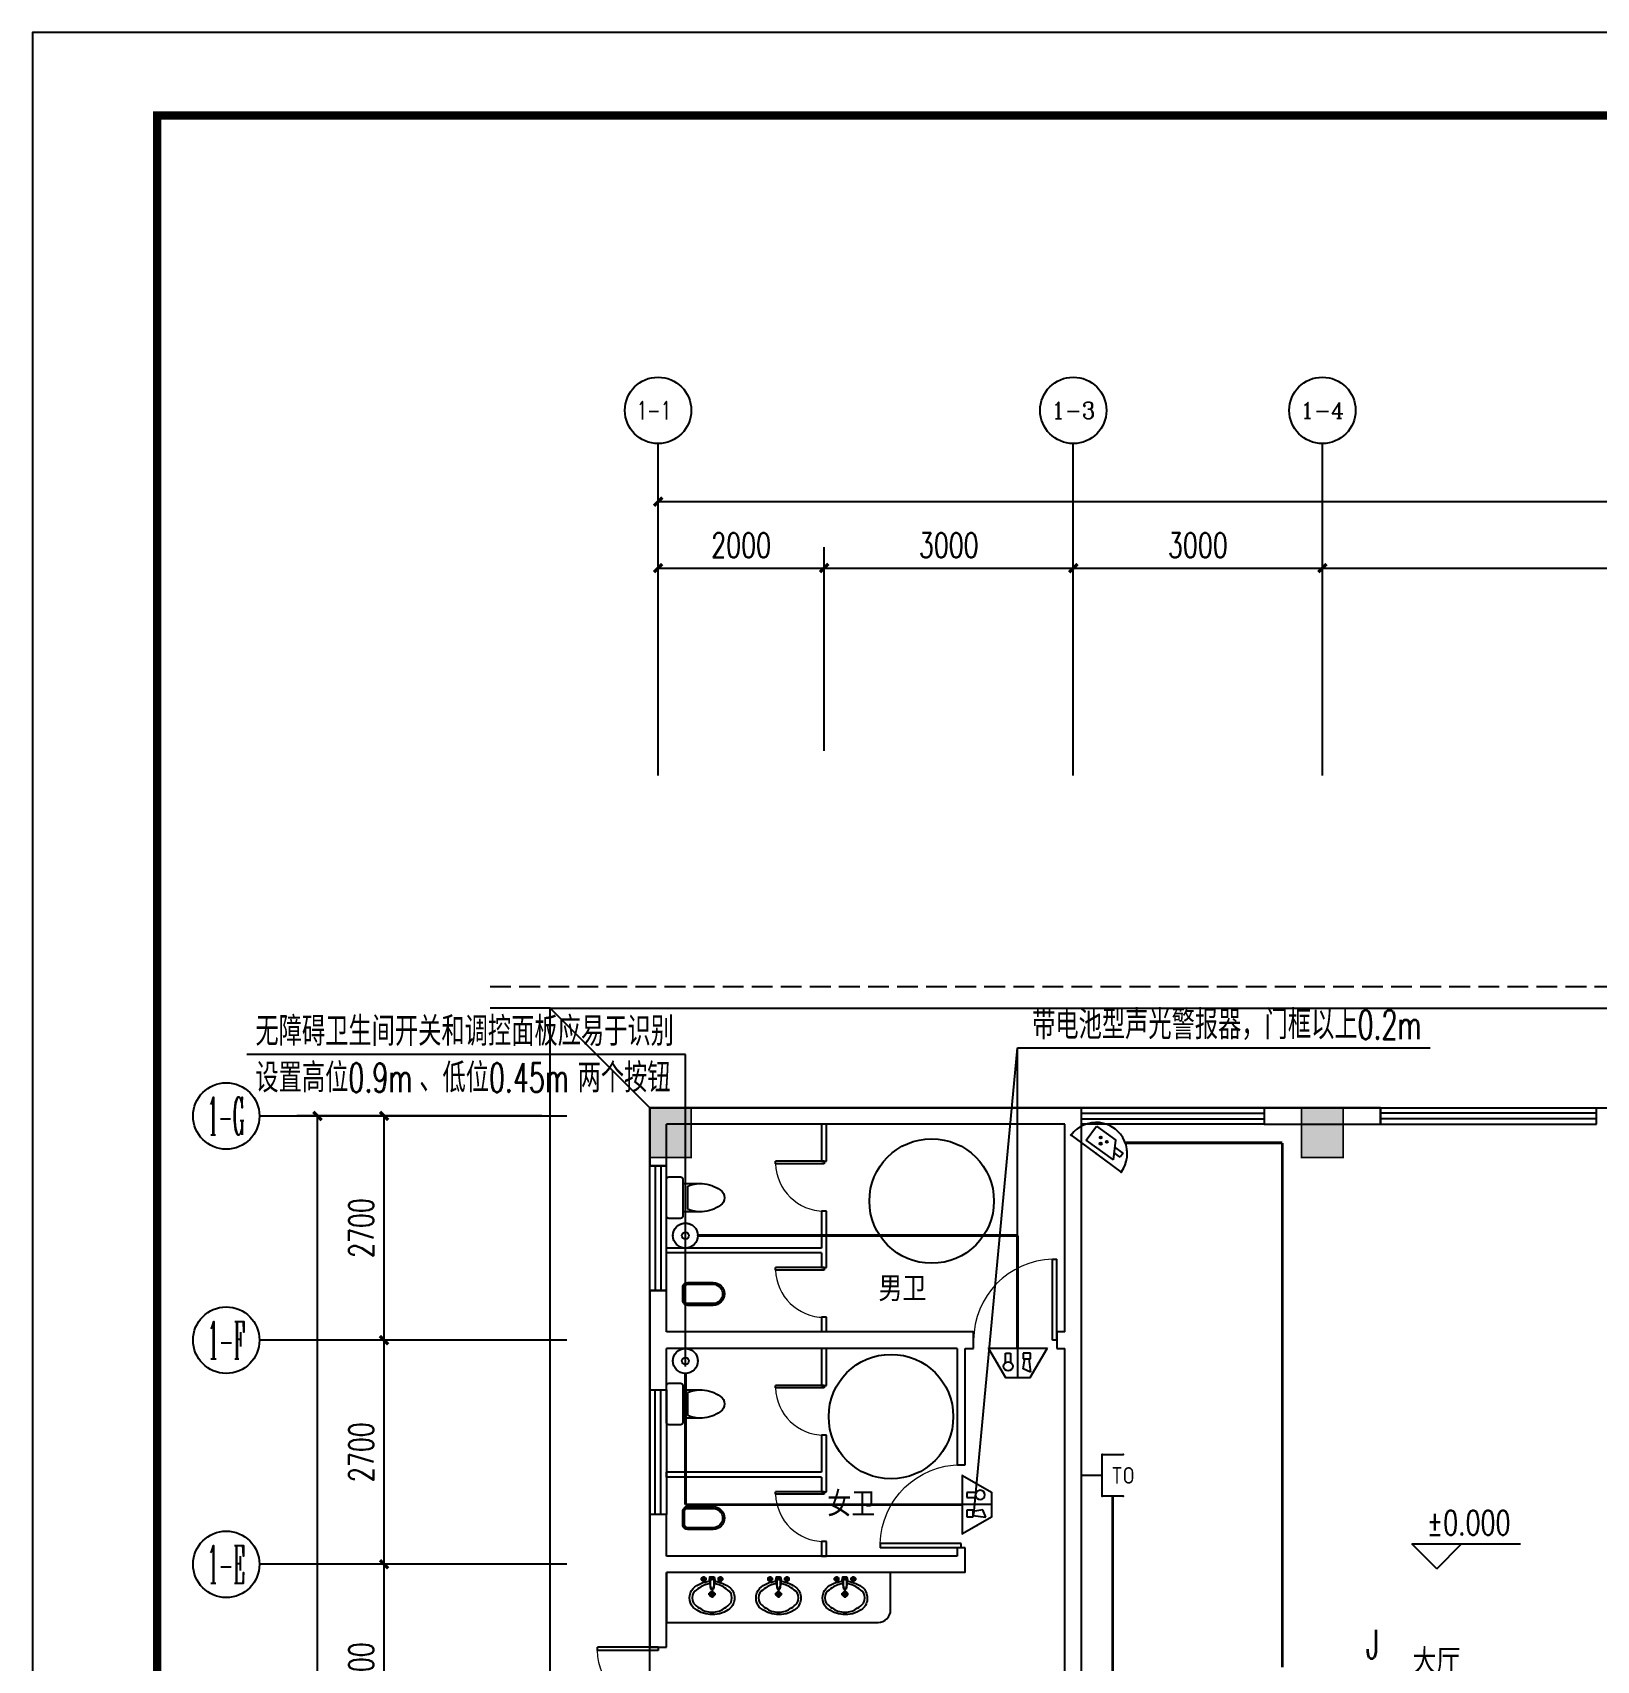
# Model space of a CAD drawing. Extents: x -6243262 to 3079315, y -2914302 to 172723.
# Drawn here: x -5847414 to -5828581, y -777382 to -757772 of the extents above; entities that cross this region are included whole.
import ezdxf
from ezdxf.enums import TextEntityAlignment as Align

# ---------------------------------------------------------------- set-up
doc = ezdxf.new("R2010")
doc.units = 0
doc.header["$LTSCALE"] = 1000
doc.linetypes.add('DASH', pattern=[0.35, 0.25, -0.1])
for name, color, linetype in [('0-柱网', 2, 'Continuous'), ('AXIS', 3, 'Continuous'), ('AXIS_TEXT', 7, 'Continuous'), ('DIM-消防', 3, 'Continuous'), ('DIM_ELEV', 3, 'Continuous'), ('EQUIP-安防', 3, 'Continuous'), ('EQUIP-消防', 3, 'Continuous'), ('EQUIP-通讯', 3, 'Continuous'), ('PUB_TEXT', 7, 'Continuous'), ('PUB_TITLE', 4, 'Continuous'), ('TEL_TEXT', 7, 'Continuous'), ('WALL', 9, 'Continuous'), ('WALL-PARAPET', 6, 'Continuous'), ('WINDOW', 4, 'Continuous'), ('WINDOW_TEXT', 7, 'Continuous'), ('WIRE-通讯', 4, 'Continuous'), ('洁具', 253, 'Continuous')]:
    doc.layers.add(name, color=color, linetype=linetype)
doc.styles.add('-宋体', font='', dxfattribs={"width": 0.8})
doc.styles.add('_TCH_AXIS', font='COMPLEX', dxfattribs={"bigfont": 'GBCBIG'})
doc.styles.add('_TCH_DIM', font='SIMPLEX', dxfattribs={"bigfont": 'GBCBIG'})
doc.styles.add('_TCH_DIM_T3', font='SIMPLEX', dxfattribs={"width": 0.705882, "bigfont": 'GBCBIG'})
doc.styles.add('_TCH_WINDOW', font='SIMPLEX', dxfattribs={"height": 3.5, "bigfont": 'GBCBIG'})
doc.styles.add('_TEL_ATTDEF', font='gbenor', dxfattribs={"bigfont": 'gbcbig'})
doc.styles.add('_TEL_DIM', font='SIMPLEX', dxfattribs={"width": 0.8, "height": 3.5, "bigfont": 'HZTXT'})
doc.styles.add('COMPLEX', font='COMPLEX')
doc.styles.get("Standard").update_dxf_attribs({"font": 'gbenor.shx', "bigfont": 'gbcbig.shx'})
doc.styles.get('-宋体').set_extended_font_data('SimSun')
doc.dimstyles.new('_TCH_ARCH&&100', dxfattribs={"dimtxt": 297.5, "dimasz": 100, "dimexe": 250, "dimexo": 300, "dimgap": 126.25, "dimtad": 1, "dimdec": 0, "dimzin": 0, "dimdsep": 46, "dimtxsty": '_TCH_DIM_T3', "dimblk": 'ARCHTICK', "dimcen": 0.09, "dimclrt": 7, "dimazin": 2, "dimtfac": 1, "dimtdec": 0, "dimtix": 1, "dimtmove": 2, "dimatfit": 3, "dimfxl": 0, "dimtolj": 1, "dimtzin": 0, "dimarcsym": 0})

# ---------------------------------------------------------------- blocks, each defined once
blk = doc.blocks.new('1#柱网')
at = {"layer": '0-柱网'}
for points in [[(494005, 93967), (494005, 93367), (494505, 93367), (494505, 93967)], [(501855, 93967), (501855, 93367), (502355, 93367), (502355, 93967)]]:
    blk.add_hatch(color=0, dxfattribs=at).paths.add_polyline_path(points)
at = {"layer": '0-柱网', "color": 0, "const_width": 20}
for points in [[(494005, 93967), (494005, 93367), (494505, 93367), (494505, 93967), (494005, 93967)], [(501855, 93967), (501855, 93367), (502355, 93367), (502355, 93967), (501855, 93967)]]:
    blk.add_lwpolyline(points, dxfattribs=at)
blk = doc.blocks.new('_AXISO')
at = {"color": 0}
blk.add_circle((0, 0), 0.5, dxfattribs=at)
at = {"layer": 'AXIS_TEXT', "color": 0, "style": 'COMPLEX', "width": 1.041667}
blk.add_attdef('A', text='', height=0.56, dxfattribs=at).set_placement((-0.25, -0.28), (0.25, -0.28), align=Align.FIT)
blk = doc.blocks.new('$WINLIB2D$00000001')
at = {"color": 0}
for points in [[(-0.5, 0.5), (-0.5, -0.5)], [(-0.5, 0.5), (0.5, 0.5)], [(0.5, -0.5), (0.5, 0.5)], [(0.5, 0.1667), (-0.5, 0.1667)], [(0.5, -0.1667), (-0.5, -0.1667)], [(-0.5, -0.5), (0.5, -0.5)]]:
    blk.add_lwpolyline(points, dxfattribs=at)
blk = doc.blocks.new('$DorLib2D$00000002')
at = {"color": 0}
for p, q in [((-0.5, 0), (-0.5, 0.4875)), ((-0.475, 0.4875), (-0.5, 0.4875)), ((-0.475, 0), (-0.475, 0.4875)), ((0.475, 0), (0.475, 0.4875)), ((0.475, 0.4875), (0.5, 0.4875)), ((0.5, 0), (0.5, 0.4875)), ((-0.5, 0), (-0.475, 0)), ((0.5, 0), (0.475, 0))]:
    blk.add_line(p, q, dxfattribs=at)
at = {"color": 0, "lineweight": 13}
for centre, start, end in [((-0.4875, 0), 0, 88.53072), ((0.4875, 0), 91.46928, 180)]:
    blk.add_arc(centre, 0.4875, start, end, dxfattribs=at)
blk = doc.blocks.new('$DorLib2D$00000001')
at = {"color": 0}
for p, q in [((0.45, 0.975), (0.5, 0.975)), ((0.45, 0), (0.45, 0.975)), ((0.5, 0), (0.5, 0.975)), ((0.5, 0), (0.45, 0))]:
    blk.add_line(p, q, dxfattribs=at)
at = {"color": 0, "lineweight": 13}
blk.add_arc((0.475, 0), 0.975, 91.4693, 180, dxfattribs=at)
blk = doc.blocks.new('$plan$00003671')
at = {"layer": '洁具', "color": 0}
for p, q in [((-101, 10), (-101, -63)), ((-25, 0), (-32, -39)), ((-25, 0), (25, 0)), ((-25, 0), (-17, -148)), ((25, 0), (17, -148)), ((25, 0), (32, -39)), ((101, 10), (101, -63)), ((-64, -27), (-138, -27)), ((-32, -39), (-17, -148)), ((-24, -20), (24, -20)), ((-17, -138), (17, -138)), ((-17, -148), (17, -148)), ((0, -164), (0, -254)), ((32, -39), (17, -148)), ((138, -27), (64, -27)), ((45, -209), (-45, -209))]:
    blk.add_line(p, q, dxfattribs=at)
blk.add_lwpolyline([(25, 0), (32, -39), (30, -54, -0.144626), (222, -135, -0.454002), (196, -399, -0.337627), (-227, -368, -0.376635), (-227, -140, -0.17218), (-30, -54), (-32, -39), (-25, 0)], format="xyb", close=True, dxfattribs=at)
for centre, radius in [((-101, -27), 25.2), ((-101, -27), 15.1), ((0, -209), 30.2), ((0, -209), 20.2), ((101, -27), 25.2), ((101, -27), 15.1)]:
    blk.add_circle(centre, radius, dxfattribs=at)
for centre, radius, start, end in [((-102, -254), 138, 152.5904, 207.4096), ((-19, -374), 275, 118.8696, 138.2267), ((-16, -304), 218, 108.3074, 128.6169), ((0, -351), 268, 95.4714, 108.3074), ((-1, -27), 7.25, 80.5252, 279.4748), ((1, -27), 7.25, 260.5252, 99.4748), ((0, -351), 268, 71.6926, 84.5286), ((16, -304), 218, 51.3831, 71.6926), ((19, -374), 275, 41.7733, 61.1304), ((102, -254), 138, 332.5904, 27.4096), ((-19, -135), 275, 221.7733, 241.1304), ((-16, -205), 218, 231.3831, 251.6926), ((16, -205), 218, 288.3074, 308.6169), ((19, -135), 275, 298.8696, 318.2267), ((0, -158), 268, 251.6926, 288.3074)]:
    blk.add_arc(centre, radius, start, end, dxfattribs=at)
blk = doc.blocks.new('$plan$00002866')
at = {"layer": '洁具', "color": 0}
for points in [[(-366, 138), (-59, 138, -0.388189), (0, 88), (0, -88, -0.388189), (-59, -138), (-366, -138, -0.97895)], [(-58, -116), (-376, -116, -0.936623), (-366, 117), (-58, 117, -0.381636), (-21, 86), (-21, -86, -0.399536)]]:
    blk.add_lwpolyline(points, format="xyb", close=True, dxfattribs=at)
blk.add_lwpolyline([(-306, 117, 0, 0, 0.440649), (-316, 108, 0, 0, 0), (-316, -106, 0, 0, 0.411645), (-307, -115, 1.5, 1.5, 0)], format="xyseb", dxfattribs=at)
blk = doc.blocks.new('_ArchTick')
at = {"color": 0, "linetype": 'ByBlock', "const_width": 0.4}
blk.add_lwpolyline([(-0.5, -0.5), (0.5, 0.5)], dxfattribs=at)
blk = doc.blocks.new('*D405')
at = {"layer": 'AXIS', "color": 0, "lineweight": -2, "transparency": 16777216}
for p, q in [((1295009, -1124613), (1295009, -1121363)), ((1335009, -1124613), (1335009, -1121363)), ((1295009, -1121613), (1335009, -1121613))]:
    blk.add_line(p, q, dxfattribs=at)
at = {"layer": 'Defpoints', "color": 0, "transparency": 16777216}
for p in [(1335009, -1121613), (1295009, -1124913), (1335009, -1124913)]:
    blk.add_point(p, dxfattribs=at)
at = {"layer": 'AXIS', "color": 0, "lineweight": -2, "transparency": 16777216, "xscale": 100, "yscale": 100, "zscale": 100, "rotation": 180}
blk.add_blockref('_ArchTick', (1295009, -1121613), dxfattribs=at)
at = {"layer": 'AXIS', "color": 0, "lineweight": -2, "transparency": 16777216, "xscale": 100, "yscale": 100, "zscale": 100}
blk.add_blockref('_ArchTick', (1335009, -1121613), dxfattribs=at)
at = {"layer": 'AXIS', "color": 7, "transparency": 16777216, "insert": (1315009, -1121338), "char_height": 297.5, "attachment_point": 5, "style": '_TCH_DIM_T3'}
blk.add_mtext('\\A1;40000', dxfattribs=at)
blk = doc.blocks.new('*D409')
at = {"layer": 'AXIS', "color": 0, "lineweight": -2, "transparency": 16777216}
for p, q in [((1303009, -1124613), (1303009, -1122163)), ((1311009, -1124613), (1311009, -1122163)), ((1303009, -1122413), (1311009, -1122413))]:
    blk.add_line(p, q, dxfattribs=at)
at = {"layer": 'Defpoints', "color": 0, "transparency": 16777216}
for p in [(1311009, -1122413), (1303009, -1124913), (1311009, -1124913)]:
    blk.add_point(p, dxfattribs=at)
at = {"layer": 'AXIS', "color": 0, "lineweight": -2, "transparency": 16777216, "xscale": 100, "yscale": 100, "zscale": 100, "rotation": 180}
blk.add_blockref('_ArchTick', (1303009, -1122413), dxfattribs=at)
at = {"layer": 'AXIS', "color": 0, "lineweight": -2, "transparency": 16777216, "xscale": 100, "yscale": 100, "zscale": 100}
blk.add_blockref('_ArchTick', (1311009, -1122413), dxfattribs=at)
at = {"layer": 'AXIS', "color": 7, "transparency": 16777216, "insert": (1307009, -1122138), "char_height": 297.5, "attachment_point": 5, "style": '_TCH_DIM_T3'}
blk.add_mtext('\\A1;8000', dxfattribs=at)
blk = doc.blocks.new('*D410')
at = {"layer": 'AXIS', "color": 0, "lineweight": -2, "transparency": 16777216}
for p, q in [((1300009, -1124613), (1300009, -1122163)), ((1303009, -1124613), (1303009, -1122163)), ((1300009, -1122413), (1303009, -1122413))]:
    blk.add_line(p, q, dxfattribs=at)
at = {"layer": 'Defpoints', "color": 0, "transparency": 16777216}
for p in [(1303009, -1122413), (1300009, -1124913), (1303009, -1124913)]:
    blk.add_point(p, dxfattribs=at)
at = {"layer": 'AXIS', "color": 0, "lineweight": -2, "transparency": 16777216, "xscale": 100, "yscale": 100, "zscale": 100, "rotation": 180}
blk.add_blockref('_ArchTick', (1300009, -1122413), dxfattribs=at)
at = {"layer": 'AXIS', "color": 0, "lineweight": -2, "transparency": 16777216, "xscale": 100, "yscale": 100, "zscale": 100}
blk.add_blockref('_ArchTick', (1303009, -1122413), dxfattribs=at)
at = {"layer": 'AXIS', "color": 7, "transparency": 16777216, "insert": (1301509, -1122138), "char_height": 297.5, "attachment_point": 5, "style": '_TCH_DIM_T3'}
blk.add_mtext('\\A1;3000', dxfattribs=at)
blk = doc.blocks.new('*D411')
at = {"layer": 'AXIS', "color": 0, "lineweight": -2, "transparency": 16777216}
for p, q in [((1297009, -1124613), (1297009, -1122163)), ((1300009, -1124613), (1300009, -1122163)), ((1297009, -1122413), (1300009, -1122413))]:
    blk.add_line(p, q, dxfattribs=at)
at = {"layer": 'Defpoints', "color": 0, "transparency": 16777216}
for p in [(1300009, -1122413), (1297009, -1124913), (1300009, -1124913)]:
    blk.add_point(p, dxfattribs=at)
at = {"layer": 'AXIS', "color": 0, "lineweight": -2, "transparency": 16777216, "xscale": 100, "yscale": 100, "zscale": 100, "rotation": 180}
blk.add_blockref('_ArchTick', (1297009, -1122413), dxfattribs=at)
at = {"layer": 'AXIS', "color": 0, "lineweight": -2, "transparency": 16777216, "xscale": 100, "yscale": 100, "zscale": 100}
blk.add_blockref('_ArchTick', (1300009, -1122413), dxfattribs=at)
at = {"layer": 'AXIS', "color": 7, "transparency": 16777216, "insert": (1298509, -1122138), "char_height": 297.5, "attachment_point": 5, "style": '_TCH_DIM_T3'}
blk.add_mtext('\\A1;3000', dxfattribs=at)
blk = doc.blocks.new('*D412')
at = {"layer": 'AXIS', "color": 0, "lineweight": -2, "transparency": 16777216}
for p, q in [((1295009, -1124613), (1295009, -1122163)), ((1297009, -1124613), (1297009, -1122163)), ((1295009, -1122413), (1297009, -1122413))]:
    blk.add_line(p, q, dxfattribs=at)
at = {"layer": 'Defpoints', "color": 0, "transparency": 16777216}
for p in [(1297009, -1122413), (1295009, -1124913), (1297009, -1124913)]:
    blk.add_point(p, dxfattribs=at)
at = {"layer": 'AXIS', "color": 0, "lineweight": -2, "transparency": 16777216, "xscale": 100, "yscale": 100, "zscale": 100, "rotation": 180}
blk.add_blockref('_ArchTick', (1295009, -1122413), dxfattribs=at)
at = {"layer": 'AXIS', "color": 0, "lineweight": -2, "transparency": 16777216, "xscale": 100, "yscale": 100, "zscale": 100}
blk.add_blockref('_ArchTick', (1297009, -1122413), dxfattribs=at)
at = {"layer": 'AXIS', "color": 7, "transparency": 16777216, "insert": (1296009, -1122138), "char_height": 297.5, "attachment_point": 5, "style": '_TCH_DIM_T3'}
blk.add_mtext('\\A1;2000', dxfattribs=at)
blk = doc.blocks.new('*D417')
at = {"layer": 'AXIS', "color": 0, "lineweight": -2, "transparency": 16777216}
for p, q in [((1293609, -1129013), (1290659, -1129013)), ((1290909, -1144513), (1290909, -1129013)), ((1293609, -1144513), (1290659, -1144513))]:
    blk.add_line(p, q, dxfattribs=at)
at = {"layer": 'Defpoints', "color": 0, "transparency": 16777216}
for p in [(1290909, -1129013), (1293909, -1129013), (1293909, -1144513)]:
    blk.add_point(p, dxfattribs=at)
at = {"layer": 'AXIS', "color": 0, "lineweight": -2, "transparency": 16777216, "xscale": 100, "yscale": 100, "zscale": 100}
for p, rotation in [((1290909, -1129013), 90), ((1290909, -1144513), 270)]:
    blk.add_blockref('_ArchTick', p, dxfattribs=dict(at, rotation=rotation))
at = {"layer": 'AXIS', "color": 7, "transparency": 16777216, "insert": (1290634, -1136763), "char_height": 297.5, "attachment_point": 5, "rotation": 90, "style": '_TCH_DIM_T3'}
blk.add_mtext('\\A1;15500', dxfattribs=at)
blk = doc.blocks.new('*D420')
at = {"layer": 'AXIS', "color": 0, "lineweight": -2, "transparency": 16777216}
for p, q in [((1293609, -1134413), (1291459, -1134413)), ((1291709, -1137013), (1291709, -1134413)), ((1293609, -1137013), (1291459, -1137013))]:
    blk.add_line(p, q, dxfattribs=at)
at = {"layer": 'Defpoints', "color": 0, "transparency": 16777216}
for p in [(1291709, -1134413), (1293909, -1134413), (1293909, -1137013)]:
    blk.add_point(p, dxfattribs=at)
at = {"layer": 'AXIS', "color": 0, "lineweight": -2, "transparency": 16777216, "xscale": 100, "yscale": 100, "zscale": 100}
for p, rotation in [((1291709, -1134413), 90), ((1291709, -1137013), 270)]:
    blk.add_blockref('_ArchTick', p, dxfattribs=dict(at, rotation=rotation))
at = {"layer": 'AXIS', "color": 7, "transparency": 16777216, "insert": (1291434, -1135713), "char_height": 297.5, "attachment_point": 5, "rotation": 90, "style": '_TCH_DIM_T3'}
blk.add_mtext('\\A1;2600', dxfattribs=at)
blk = doc.blocks.new('*D421')
at = {"layer": 'AXIS', "color": 0, "lineweight": -2, "transparency": 16777216}
for p, q in [((1293609, -1131713), (1291459, -1131713)), ((1291709, -1134413), (1291709, -1131713)), ((1293609, -1134413), (1291459, -1134413))]:
    blk.add_line(p, q, dxfattribs=at)
at = {"layer": 'Defpoints', "color": 0, "transparency": 16777216}
for p in [(1291709, -1131713), (1293909, -1131713), (1293909, -1134413)]:
    blk.add_point(p, dxfattribs=at)
at = {"layer": 'AXIS', "color": 0, "lineweight": -2, "transparency": 16777216, "xscale": 100, "yscale": 100, "zscale": 100}
for p, rotation in [((1291709, -1131713), 90), ((1291709, -1134413), 270)]:
    blk.add_blockref('_ArchTick', p, dxfattribs=dict(at, rotation=rotation))
at = {"layer": 'AXIS', "color": 7, "transparency": 16777216, "insert": (1291434, -1133063), "char_height": 297.5, "attachment_point": 5, "rotation": 90, "style": '_TCH_DIM_T3'}
blk.add_mtext('\\A1;2700', dxfattribs=at)
blk = doc.blocks.new('*D422')
at = {"layer": 'AXIS', "color": 0, "lineweight": -2, "transparency": 16777216}
for p, q in [((1293609, -1129013), (1291459, -1129013)), ((1291709, -1131713), (1291709, -1129013)), ((1293609, -1131713), (1291459, -1131713))]:
    blk.add_line(p, q, dxfattribs=at)
at = {"layer": 'Defpoints', "color": 0, "transparency": 16777216}
for p in [(1291709, -1129013), (1293909, -1129013), (1293909, -1131713)]:
    blk.add_point(p, dxfattribs=at)
at = {"layer": 'AXIS', "color": 0, "lineweight": -2, "transparency": 16777216, "xscale": 100, "yscale": 100, "zscale": 100}
for p, rotation in [((1291709, -1129013), 90), ((1291709, -1131713), 270)]:
    blk.add_blockref('_ArchTick', p, dxfattribs=dict(at, rotation=rotation))
at = {"layer": 'AXIS', "color": 7, "transparency": 16777216, "insert": (1291434, -1130363), "char_height": 297.5, "attachment_point": 5, "rotation": 90, "style": '_TCH_DIM_T3'}
blk.add_mtext('\\A1;2700', dxfattribs=at)
blk = doc.blocks.new('$plan$00002826')
at = {"layer": '洁具', "color": 0}
for p, q in [((-260, -140), (-260, 140)), ((-200, 170), (-200, -170))]:
    blk.add_line(p, q, dxfattribs=at)
blk.add_lwpolyline([(-650, 92, 0.537872), (-650, -92, 0.149947), (-430, -170), (-200, -170), (-200, -220, 0.414214), (-170, -250), (-30, -250, 0.414214), (0, -220), (0, 220, 0.414214), (-30, 250), (-170, 250, 0.414214), (-200, 220), (-200, 170), (-430, 170, 0.149947)], format="xyb", close=True, dxfattribs=at)
for centre, start, end in [((-413, -227), 67.4505, 91.4725), ((-413, 227), 268.6339, 292.5495)]:
    blk.add_arc(centre, 398, start, end, dxfattribs=at)
blk = doc.blocks.new('$equip$00001847')
for p, q in [((-0.5, 0.499), (-0.5, 0.999)), ((0.5, 0.999), (0.5, 0.499)), ((0.5, 0.499), (-0.5, 0.499)), ((0, 0.5), (0, 0))]:
    blk.add_line(p, q)
for p in [(-0.5, 0.999), (0.5, 0.999), (-0.5, 0.499), (0.5, 0.499), (0, 0)]:
    blk.add_point(p)
at = {"color": 7, "style": '_TEL_DIM'}
blk.add_attdef('$TEXT$', text='', height=0.4, dxfattribs=at).set_placement((0, 0.999), align=Align.MIDDLE_CENTER)
at = {"color": 7, "style": '_TEL_DIM', "flags": 1}
blk.add_attdef('A', text='', height=0.00002, dxfattribs=at).set_placement((0, 0), align=Align.MIDDLE_CENTER)
blk = doc.blocks.new('$equip$00002353')
for p, q in [((0.75, 0), (-0.75, 0)), ((-0.517, -0.393), (-0.517, -0.273)), ((-0.517, -0.273), (-0.341, -0.273)), ((-0.427, -0.123), (0.383, -0.123)), ((-0.427, -0.123), (-0.187, -0.543)), ((0.383, -0.123), (0.383, -0.543)), ((-0.517, -0.393), (-0.273, -0.393)), ((0.383, -0.543), (-0.187, -0.543))]:
    blk.add_line(p, q)
at = {"const_width": 0.04}
for points in [[(-0.75, 0), (-0.779, 0)], [(0.75, 0), (0.779, 0)]]:
    blk.add_lwpolyline(points, dxfattribs=at)
blk.add_lwpolyline([(0.75, 0, -1), (-0.75, 0), (0.75, 0), (0.75, 0, -1), (-0.75, 0, -1.517539)], format="xyb", dxfattribs=at)
for centre, radius in [((-0.038, -0.38), 0.024), ((0.052, -0.26), 0.03), ((0.142, -0.38), 0.024)]:
    blk.add_circle(centre, radius)
blk.add_arc((0, 0), 0.75, 180, 0)
for p in [(-0.75, 0), (0, 0), (0.75, 0), (0, -0.75)]:
    blk.add_point(p)
for points in [[(-0.059, -0.368), (-0.017, -0.368), (-0.062, -0.38), (-0.014, -0.38)], [(-0.059, -0.392), (-0.017, -0.392), (-0.062, -0.38), (-0.014, -0.38)], [(-0.05, -0.359), (-0.026, -0.359), (-0.059, -0.368), (-0.017, -0.368)], [(-0.05, -0.401), (-0.026, -0.401), (-0.059, -0.392), (-0.017, -0.392)], [(-0.038, -0.356), (-0.038, -0.356), (-0.05, -0.359), (-0.026, -0.359)], [(0.026, -0.245), (0.078, -0.245), (0.022, -0.26), (0.082, -0.26)], [(0.026, -0.275), (0.078, -0.275), (0.022, -0.26), (0.082, -0.26)], [(0.037, -0.234), (0.067, -0.234), (0.026, -0.245), (0.078, -0.245)], [(0.037, -0.286), (0.067, -0.286), (0.026, -0.275), (0.078, -0.275)], [(0.052, -0.23), (0.052, -0.23), (0.037, -0.234), (0.067, -0.234)], [(0.052, -0.29), (0.052, -0.29), (0.037, -0.286), (0.067, -0.286)], [(0.121, -0.368), (0.163, -0.368), (0.118, -0.38), (0.166, -0.38)], [(0.121, -0.392), (0.163, -0.392), (0.118, -0.38), (0.166, -0.38)], [(0.13, -0.359), (0.154, -0.359), (0.121, -0.368), (0.163, -0.368)], [(0.13, -0.401), (0.154, -0.401), (0.121, -0.392), (0.163, -0.392)], [(0.142, -0.356), (0.142, -0.356), (0.13, -0.359), (0.154, -0.359)], [(-0.038, -0.404), (-0.038, -0.404), (-0.05, -0.401), (-0.026, -0.401)], [(0.142, -0.404), (0.142, -0.404), (0.13, -0.401), (0.154, -0.401)]]:
    blk.add_solid(points)
at = {"color": 7, "style": '_TEL_DIM', "flags": 1}
blk.add_attdef('A', text='', height=0.00002, dxfattribs=at).set_placement((0, 0), align=Align.MIDDLE_CENTER)
blk = doc.blocks.new('$equip$00002679')
for p, q in [((-0.3, 0.699), (-0.703, 0)), ((-0.264, 0.249), (-0.304, 0.569)), ((-0.304, 0.569), (-0.128, 0.489)), ((0.3, 0.699), (-0.3, 0.699)), ((0.3, 0.699), (-0.3, 0.699)), ((-0.128, 0.489), (-0.168, 0.249)), ((0, 0.699), (0, 0)), ((0.703, 0), (0.3, 0.699)), ((-0.703, 0), (0.703, 0)), ((-0.304, 0.249), (-0.304, 0.113)), ((-0.128, 0.249), (-0.304, 0.249)), ((-0.304, 0.113), (-0.128, 0.113)), ((-0.128, 0.113), (-0.128, 0.249)), ((0.174, 0.11), (0.174, 0.338)), ((0.294, 0.11), (0.174, 0.11)), ((0.294, 0.338), (0.294, 0.11))]:
    blk.add_line(p, q)
at = {"const_width": 0.04}
for points in [[(-0.299, 0.699), (0.301, 0.699), (0.703, 0), (-0.702, 0), (-0.299, 0.699), (0.301, 0.699)], [(-0.3, 0.699), (0.3, 0.699), (0.703, 0), (-0.703, 0), (-0.3, 0.699), (0.3, 0.699)]]:
    blk.add_lwpolyline(points, dxfattribs=at)
blk.add_circle((0.234, 0.43), 0.111)
for p in [(0, 0.699), (-0.501, 0.349), (0, 0), (0.502, 0.349)]:
    blk.add_point(p)
at = {"color": 7, "flags": 1}
for tag, height, p in [('B', 0.4, (0.961, 0.299)), ('A', 0.00002, (0, 0))]:
    blk.add_attdef(tag, text='', height=height, dxfattribs=at).set_placement(p, align=Align.MIDDLE_CENTER)
blk = doc.blocks.new('$equip$00002479')
at = {"const_width": 0.04}
blk.add_lwpolyline([(-0.3, 0, 1), (0.3, 0, 1), (-0.3, 0, 0.942883)], format="xyb", dxfattribs=at)
for radius in [0.3, 0.0841]:
    blk.add_circle((0, 0), radius)
for p in [(-0.3, 0), (0, 0.3), (0.3, 0), (0, -0.3)]:
    blk.add_point(p)
at = {"color": 7, "style": '_TEL_DIM', "flags": 1}
blk.add_attdef('A', text='', height=0.00002, dxfattribs=at).set_placement((0, 0), align=Align.MIDDLE_CENTER)
blk = doc.blocks.new('45645')
at = {"color": 8, "linetype": 'DASH'}
blk.add_lwpolyline([(1292987.5, -1127453.4), (1310758.9, -1127453.4)], dxfattribs=at)
at = {"color": 8}
for points in [[(1293708.9, -1127713.4), (1292987.5, -1127713.4)], [(1319258.9, -1127713.4), (1336308.9, -1127713.4), (1336308.9, -1144313.4), (1320308.9, -1144313.4), (1320308.9, -1145813.4), (1314708.9, -1145813.4), (1314708.9, -1144313.4), (1299308.9, -1144313.4), (1299308.9, -1145813.4), (1293708.9, -1145813.4), (1293708.9, -1127713.4), (1310758.9, -1127713.4)], [(1294908.9, -1128913.4), (1293708.9, -1127713.4)]]:
    blk.add_lwpolyline(points, dxfattribs=at)
blk.add_lwpolyline([(1294908.9, -1128913.4), (1335108.9, -1128913.4), (1335108.9, -1143113.4), (1319108.9, -1143113.4), (1319108.9, -1144613.4), (1315908.9, -1144613.4), (1315908.9, -1143113.4), (1298108.9, -1143113.4), (1298108.9, -1144613.4), (1294908.9, -1144613.4)], close=True, dxfattribs=at)
blk.add_lwpolyline([(1295108.9, -1134513.4), (1295108.9, -1135113.4), (1297658.9, -1135113.4, 0.4142136), (1297808.9, -1134963.4), (1297808.9, -1134513.4)], format="xyb", dxfattribs=at)
for centre in [(1298303.5, -1130037.6), (1297814, -1132634.3)]:
    blk.add_circle(centre, 750, dxfattribs=at)
at = {"layer": 'AXIS', "color": 8}
for p, q in [((1295008.9, -1124913.4), (1295008.9, -1120913.4)), ((1300008.9, -1124913.4), (1300008.9, -1120913.4)), ((1303008.9, -1124913.4), (1303008.9, -1120913.4)), ((1293908.9, -1129013.4), (1290208.9, -1129013.4)), ((1293908.9, -1131713.4), (1290208.9, -1131713.4)), ((1293908.9, -1134413.4), (1290208.9, -1134413.4))]:
    blk.add_line(p, q, dxfattribs=at)
at = {"layer": 'DIM_ELEV', "color": 8}
for p, q in [((1304386, -1134467.2), (1304086, -1134167.2)), ((1304086, -1134167.2), (1305395.8, -1134167.2)), ((1304386, -1134467.2), (1304686, -1134167.2))]:
    blk.add_line(p, q, dxfattribs=at)
at = {"layer": 'WALL', "color": 8}
for p, q in [((1294908.9, -1128913.4), (1294908.9, -1129613.4)), ((1300008.9, -1128913.4), (1294908.9, -1128913.4)), ((1300108.9, -1128913.4), (1300008.9, -1128913.4)), ((1300108.9, -1129113.4), (1300108.9, -1128913.4)), ((1303708.9, -1128913.4), (1302308.9, -1128913.4)), ((1302308.9, -1128913.4), (1302308.9, -1129113.4)), ((1303708.9, -1129113.4), (1303708.9, -1128913.4)), ((1295108.9, -1129613.4), (1295108.9, -1129113.4)), ((1299908.9, -1129113.4), (1295108.9, -1129113.4)), ((1299908.9, -1131613.4), (1299908.9, -1129113.4)), ((1300108.9, -1131713.4), (1300108.9, -1129113.4)), ((1302308.9, -1129113.4), (1303708.9, -1129113.4)), ((1294908.9, -1129613.4), (1295108.9, -1129613.4)), ((1295108.9, -1131113.4), (1294908.9, -1131113.4)), ((1294908.9, -1131113.4), (1294908.9, -1131713.4)), ((1295108.9, -1131613.4), (1295108.9, -1131113.4)), ((1297008.9, -1131613.4), (1295108.9, -1131613.4)), ((1298608.9, -1131613.4), (1297008.9, -1131613.4)), ((1298808.9, -1131613.4), (1298608.9, -1131613.4)), ((1298808.9, -1131813.4), (1298808.9, -1131613.4)), ((1299908.9, -1131613.4), (1299808.9, -1131613.4)), ((1299808.9, -1131613.4), (1299808.9, -1131813.4)), ((1294908.9, -1131713.4), (1294908.9, -1132313.4)), ((1297008.9, -1131813.4), (1295108.9, -1131813.4)), ((1295108.9, -1132313.4), (1295108.9, -1131813.4)), ((1298608.9, -1131813.4), (1297008.9, -1131813.4)), ((1298608.9, -1131813.4), (1298608.9, -1133213.4)), ((1298708.9, -1133213.4), (1298708.9, -1131813.4)), ((1298708.9, -1131813.4), (1298808.9, -1131813.4)), ((1299808.9, -1131813.4), (1299908.9, -1131813.4)), ((1299908.9, -1136913.4), (1299908.9, -1131813.4)), ((1300108.9, -1137113.4), (1300108.9, -1131713.4)), ((1294908.9, -1132313.4), (1295108.9, -1132313.4)), ((1298608.9, -1133213.4), (1298708.9, -1133213.4)), ((1295108.9, -1133813.4), (1294908.9, -1133813.4)), ((1294908.9, -1133813.4), (1294908.9, -1134413.4)), ((1295108.9, -1134313.4), (1295108.9, -1133813.4)), ((1298608.9, -1134313.4), (1295108.9, -1134313.4)), ((1298708.9, -1134213.4), (1298608.9, -1134213.4)), ((1298608.9, -1134213.4), (1298608.9, -1134313.4)), ((1298708.9, -1134513.4), (1298708.9, -1134213.4)), ((1294908.9, -1134413.4), (1294908.9, -1135413.4)), ((1295108.9, -1135413.4), (1295108.9, -1134513.4)), ((1298708.9, -1134513.4), (1295108.9, -1134513.4)), ((1294908.9, -1135413.4), (1295108.9, -1135413.4))]:
    blk.add_line(p, q, dxfattribs=at)
at = {"layer": 'WALL-PARAPET', "color": 8}
for p, q in [((1296978.9, -1129113.4), (1296978.9, -1129558.4)), ((1297038.9, -1129113.4), (1296978.9, -1129113.4)), ((1297038.9, -1129558.4), (1297038.9, -1129113.4)), ((1296978.9, -1129558.4), (1297038.9, -1129558.4)), ((1297038.9, -1130158.4), (1296978.9, -1130158.4)), ((1296978.9, -1130158.4), (1296978.9, -1130603.4)), ((1297038.9, -1130633.4), (1297038.9, -1130158.4)), ((1296978.9, -1130603.4), (1295108.9, -1130603.4)), ((1295108.9, -1130663.4), (1295108.9, -1130603.4)), ((1296978.9, -1130663.4), (1295108.9, -1130663.4)), ((1296978.9, -1130663.4), (1296978.9, -1130838.4)), ((1297038.9, -1130838.4), (1297038.9, -1130633.4)), ((1296978.9, -1130838.4), (1297038.9, -1130838.4)), ((1297038.9, -1131438.4), (1296978.9, -1131438.4)), ((1296978.9, -1131438.4), (1296978.9, -1131613.4)), ((1297038.9, -1131613.4), (1297038.9, -1131438.4)), ((1296978.9, -1131813.4), (1296978.9, -1132258.4)), ((1297038.9, -1131813.4), (1296978.9, -1131813.4)), ((1297038.9, -1132258.4), (1297038.9, -1131813.4)), ((1296978.9, -1132258.4), (1297038.9, -1132258.4)), ((1297038.9, -1132858.4), (1296978.9, -1132858.4)), ((1296978.9, -1132858.4), (1296978.9, -1133303.4)), ((1297038.9, -1133333.4), (1297038.9, -1132858.4)), ((1296978.9, -1133303.4), (1295108.9, -1133303.4)), ((1295108.9, -1133363.4), (1295108.9, -1133303.4)), ((1296978.9, -1133363.4), (1295108.9, -1133363.4)), ((1296978.9, -1133363.4), (1296978.9, -1133538.4)), ((1297038.9, -1133538.4), (1297038.9, -1133333.4)), ((1296978.9, -1133538.4), (1297038.9, -1133538.4)), ((1297038.9, -1134138.4), (1296978.9, -1134138.4)), ((1296978.9, -1134138.4), (1296978.9, -1134313.4)), ((1297038.9, -1134313.4), (1297038.9, -1134138.4)), ((1296978.9, -1134313.4), (1297038.9, -1134313.4))]:
    blk.add_line(p, q, dxfattribs=at)
at = {"layer": 'WINDOW', "color": 8}
blk.add_line((1294908.9, -1136913.4), (1294908.9, -1135413.4), dxfattribs=at)
at = {"color": 8, "yscale": -1, "rotation": 180}
for p in [(1295108.9, -1129997.1), (1295108.9, -1132482.3)]:
    blk.add_blockref('$plan$00002826', p, dxfattribs=at)
at = {"color": 8}
for name, p, rotation in [('$plan$00002866', (1295306.6, -1131156.2), 180), ('$plan$00002866', (1295306.6, -1133856.2), 179.9999999999999), ('$plan$00003671', (1295658.9, -1134564.3), 359.9999999999999), ('$plan$00003671', (1296458.9, -1134564.3), 359.9999999999999), ('$plan$00003671', (1297258.9, -1134564.3), 359.9999999999999)]:
    blk.add_blockref(name, p, dxfattribs=dict(at, rotation=rotation))
at = {"layer": '0-柱网', "color": 8}
blk.add_blockref('1#柱网', (800903.9, -1222880.6), dxfattribs=at)
at = {"layer": 'AXIS', "color": 8}
ref = blk.add_blockref('_AXISO', (1295008.9, -1120513.4), dxfattribs=dict(at, xscale=800, yscale=800, zscale=800))
ref.add_attrib('A', '1-1 ', dxfattribs={"layer": 'AXIS_TEXT', "height": 216.85, "style": '_TCH_AXIS', "width": 0.649351}).set_placement((1294750.8, -1120621.8), (1295267.1, -1120621.8), align=Align.FIT)
ref = blk.add_blockref('_AXISO', (1300008.9, -1120513.4), dxfattribs=dict(at, xscale=800, yscale=800, zscale=800))
ref.add_attrib('A', '1-3', dxfattribs={"layer": 'AXIS_TEXT', "height": 199.75, "style": '_TCH_AXIS'}).set_placement((1299747.4, -1120613.3), (1300270.5, -1120613.3), align=Align.FIT)
ref = blk.add_blockref('_AXISO', (1303008.9, -1120513.4), dxfattribs=dict(at, xscale=800, yscale=800, zscale=800))
ref.add_attrib('A', '1-4', dxfattribs={"layer": 'AXIS_TEXT', "height": 193.6, "style": '_TCH_AXIS'}).set_placement((1302746.2, -1120610.2), (1303271.7, -1120610.2), align=Align.FIT)
ref = blk.add_blockref('_AXISO', (1289808.9, -1129013.4), dxfattribs=dict(at, xscale=800, yscale=800, zscale=800))
ref.add_attrib('A', '1-G', dxfattribs={"layer": 'AXIS_TEXT', "color": 8, "height": 452.55, "style": '_TCH_AXIS', "width": 0.355932}).set_placement((1289582.7, -1129239.7), (1290035.2, -1129239.7), align=Align.FIT)
ref = blk.add_blockref('_AXISO', (1289808.9, -1131713.4), dxfattribs=dict(at, xscale=800, yscale=800, zscale=800))
ref.add_attrib('A', '1-F', dxfattribs={"layer": 'AXIS_TEXT', "color": 8, "height": 452.55, "style": '_TCH_AXIS', "width": 0.368421}).set_placement((1289582.7, -1131939.7), (1290035.2, -1131939.7), align=Align.FIT)
ref = blk.add_blockref('_AXISO', (1289808.9, -1134413.4), dxfattribs=dict(at, xscale=800, yscale=800, zscale=800))
ref.add_attrib('A', '1-E', dxfattribs={"layer": 'AXIS_TEXT', "color": 8, "height": 452.55, "style": '_TCH_AXIS', "width": 0.368421}).set_placement((1289582.7, -1134639.7), (1290035.2, -1134639.7), align=Align.FIT)
at = {"layer": 'WINDOW', "color": 8}
for name, p, xscale, yscale, zscale, rotation in [('$WINLIB2D$00000001', (1301208.9, -1129013.4), 2199.999999988097, -200, 2199.999999988097, 180), ('$WINLIB2D$00000001', (1305008.9, -1129013.4), -2600, -200, -2600, 180), ('$WINLIB2D$00000001', (1295008.9, -1130363.4), 1500, 200, 1500, 90), ('$DorLib2D$00000001', (1297008.9, -1129858.4), 600, 600, 600, 90), ('$DorLib2D$00000001', (1297008.9, -1131138.4), 600, 600, 600, 90), ('$DorLib2D$00000001', (1299308.9, -1131713.4), -1000, -1000, -1000, 180), ('$WINLIB2D$00000001', (1295008.9, -1133063.4), -1500, 200, -1500, 90), ('$DorLib2D$00000001', (1297008.9, -1132558.4), 600, 600, 600, 90), ('$DorLib2D$00000001', (1298658.9, -1133713.4), -1000, 1000, -1000, 90), ('$DorLib2D$00000001', (1297008.9, -1133838.4), 600, 600, 600, 90)]:
    blk.add_blockref(name, p, dxfattribs=dict(at, xscale=xscale, yscale=yscale, zscale=zscale, rotation=rotation))
ref = blk.add_blockref('$DorLib2D$00000002', (1295008.9, -1136163.4), dxfattribs=dict(at, xscale=-1500, yscale=1500, zscale=-1500, rotation=90))
ref.add_attrib('A', 'M1521', (1295537.6, -1136588.4), dxfattribs={"layer": 'WINDOW_TEXT', "color": 8, "height": 297.5, "rotation": 90, "style": '_TCH_WINDOW', "width": 0.705882})
at = {"layer": 'DIM_ELEV', "color": 7, "style": '_TCH_DIM', "width": 0.705882}
blk.add_text('%%P0.000', height=297.5, dxfattribs=at).set_placement((1304265.8, -1134062.2))
at = {"layer": 'PUB_TEXT', "color": 8, "style": '-宋体', "width": 0.8}
for s, p in [('男卫', (1297662.7, -1131215.9)), ('女卫', (1297047.8, -1133809.5)), ('大厅', (1304093.9, -1135701.7))]:
    blk.add_text(s, height=264.35, dxfattribs=at).set_placement(p)
at = {"layer": 'AXIS', "color": 8}
for p1, p2, distance, picture, middle in [((1295008.9, -1124913.4), (1335008.9, -1124913.4), 3300, '*D405', (1315008.9, -1121338.4)), ((1295008.9, -1124913.4), (1297008.9, -1124913.4), 2500, '*D412', (1296008.9, -1122138.4)), ((1297008.9, -1124913.4), (1300008.9, -1124913.4), 2500, '*D411', (1298508.9, -1122138.4)), ((1300008.9, -1124913.4), (1303008.9, -1124913.4), 2500, '*D410', (1301508.9, -1122138.4)), ((1303008.9, -1124913.4), (1311008.9, -1124913.4), 2500, '*D409', (1307008.9, -1122138.4)), ((1293908.9, -1144513.4), (1293908.9, -1129013.4), 3000, '*D417', (1290633.9, -1136763.4)), ((1293908.9, -1131713.4), (1293908.9, -1129013.4), 2200, '*D422', (1291433.9, -1130363.4)), ((1293908.9, -1134413.4), (1293908.9, -1131713.4), 2200, '*D421', (1291433.9, -1133063.4)), ((1293908.9, -1137013.4), (1293908.9, -1134413.4), 2200, '*D420', (1291433.9, -1135713.4))]:
    dim = blk.add_aligned_dim(p1=p1, p2=p2, distance=distance, dimstyle='_TCH_ARCH&&100', dxfattribs=at)
    dim.commit()
    dim.dimension.update_dxf_attribs({"geometry": picture, "text_midpoint": middle})

msp = doc.modelspace()

# ---------------------------------------------------------------- linework, layer by layer
at = {"layer": 'DIM-消防'}
for p, q in [((-5836077.4, -775624.7), (-5835551.9, -770003.4)), ((-5835551.9, -773623.4), (-5835551.9, -770003.4)), ((-5835551.9, -770003.4), (-5830584.3, -770003.4)), ((-5839552.3, -770083.2), (-5844835.3, -770083.2)), ((-5839552.3, -773839.6), (-5839552.3, -770083.2))]:
    msp.add_line(p, q, dxfattribs=at)
at = {"layer": 'PUB_TITLE'}
msp.add_lwpolyline([(-5847413.8, -799772.5), (-5788013.8, -799772.5), (-5788013.8, -757772.5), (-5847413.8, -757772.5)], close=True, dxfattribs=at)
at = {"layer": 'PUB_TITLE', "const_width": 100}
msp.add_lwpolyline([(-5845913.8, -798772.5), (-5789013.8, -798772.5), (-5789013.8, -758772.5), (-5845913.8, -758772.5)], close=True, dxfattribs=at)
at = {"layer": 'WIRE-通讯', "linetype": 'Continuous', "const_width": 35}
for points in [[(-5834254.3, -771147.9), (-5832363.2, -771147.9)], [(-5832363.2, -777464.9), (-5832363.2, -771147.9)], [(-5839402.3, -772263.6), (-5835551.9, -772263.6)], [(-5835551.9, -773623.4), (-5835551.9, -772263.6)], [(-5839552.3, -775504.7), (-5839552.3, -773923.6)], [(-5839552.3, -775504.7), (-5836216.9, -775504.7)], [(-5834406.8, -779305.2), (-5834406.8, -775402.7)]]:
    msp.add_lwpolyline(points, dxfattribs=at)

# ---------------------------------------------------------------- block references
at = {"layer": 'EQUIP-安防', "xscale": 500, "yscale": 500, "zscale": 500, "rotation": 143.6133282898347}
msp.add_blockref('$equip$00002353', (-5834606.7, -771276.1), dxfattribs=at)
at = {"layer": 'EQUIP-安防', "xscale": 500, "yscale": 500, "zscale": 500}
for p in [(-5839552.3, -772263.6), (-5839552.3, -773773.6)]:
    msp.add_blockref('$equip$00002479', p, dxfattribs=at)
at = {"layer": 'EQUIP-消防', "yscale": 500, "zscale": 500}
for p, xscale, rotation in [((-5835548.8, -773623.4), 500, 180), ((-5836216.9, -775504.8), -500, 270)]:
    msp.add_blockref('$equip$00002679', p, dxfattribs=dict(at, xscale=xscale, rotation=rotation))
at = {"layer": 'EQUIP-通讯'}
ref = msp.add_blockref('$equip$00001847', (-5834781.3, -775152.7), dxfattribs=dict(at, xscale=500, yscale=500, zscale=500, rotation=270))
ref.add_attrib('$TEXT$', 'TO', dxfattribs={"layer": '0', "color": 7, "height": 200, "style": '_TEL_ATTDEF'}).set_placement((-5834281.8, -775152.7), align=Align.MIDDLE_CENTER)
at = {"layer": 'WIRE-通讯', "linetype": 'Continuous'}
msp.add_blockref('45645', (-7134890.2, 358189.8), dxfattribs=at)

# ---------------------------------------------------------------- texts
at = {"layer": 'DIM-消防', "color": 7, "style": '_TEL_DIM'}
for s, width, p in [('无障碍卫生间开关和调控面板应易于识别', 0.8, (-5844730.3, -769978.2)), ('带电池型声光警报器，门框以上', 0.8, (-5835377.3, -769898.4)), ('0.2m', 0.64, (-5831457.3, -769898.4)), ('设置高位', 0.8, (-5844730.3, -770538.2)), ('0.9m', 0.64, (-5843610.3, -770538.2)), ('、低位', 0.8, (-5842756.9, -770538.2)), ('0.45m', 0.64, (-5841916.9, -770538.2)), ('两个按钮', 0.8, (-5840850.3, -770538.2))]:
    msp.add_text(s, height=350, dxfattribs=dict(at, width=width)).set_placement(p)
at = {"layer": 'TEL_TEXT', "style": '_TEL_DIM', "width": 0.64}
msp.add_text('J', height=350, dxfattribs=at).set_placement((-5831354.7, -777361.8))

doc.saveas('drawing.dxf')
